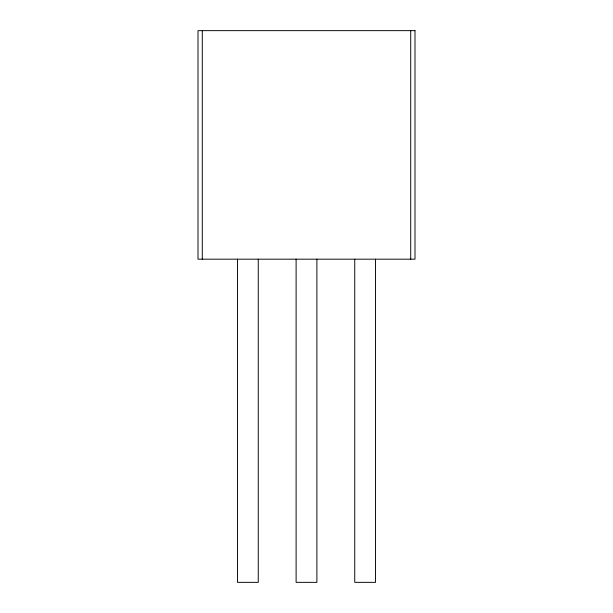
<?xml version="1.0" encoding="UTF-8"?>
<svg xmlns="http://www.w3.org/2000/svg" width="613" height="613" viewBox="0 0 613 613"><rect width="100%" height="100%" fill="white"/><g stroke="black" fill="none" stroke-linecap="round" stroke-linejoin="round"><path stroke-width="0.92" d="M410.71 30.65L410.71 259.176M375.524 259.176L375.524 582.35L354.743 582.35L354.743 259.176M316.89 259.176L316.89 582.35L296.11 582.35L296.11 259.176M258.257 259.176L258.257 582.35L237.476 582.35L237.476 259.176M202.29 30.65L202.29 259.176M414.993 30.65L198.007 30.65L198.007 259.176L414.993 259.176L414.993 30.65"/></g></svg>
